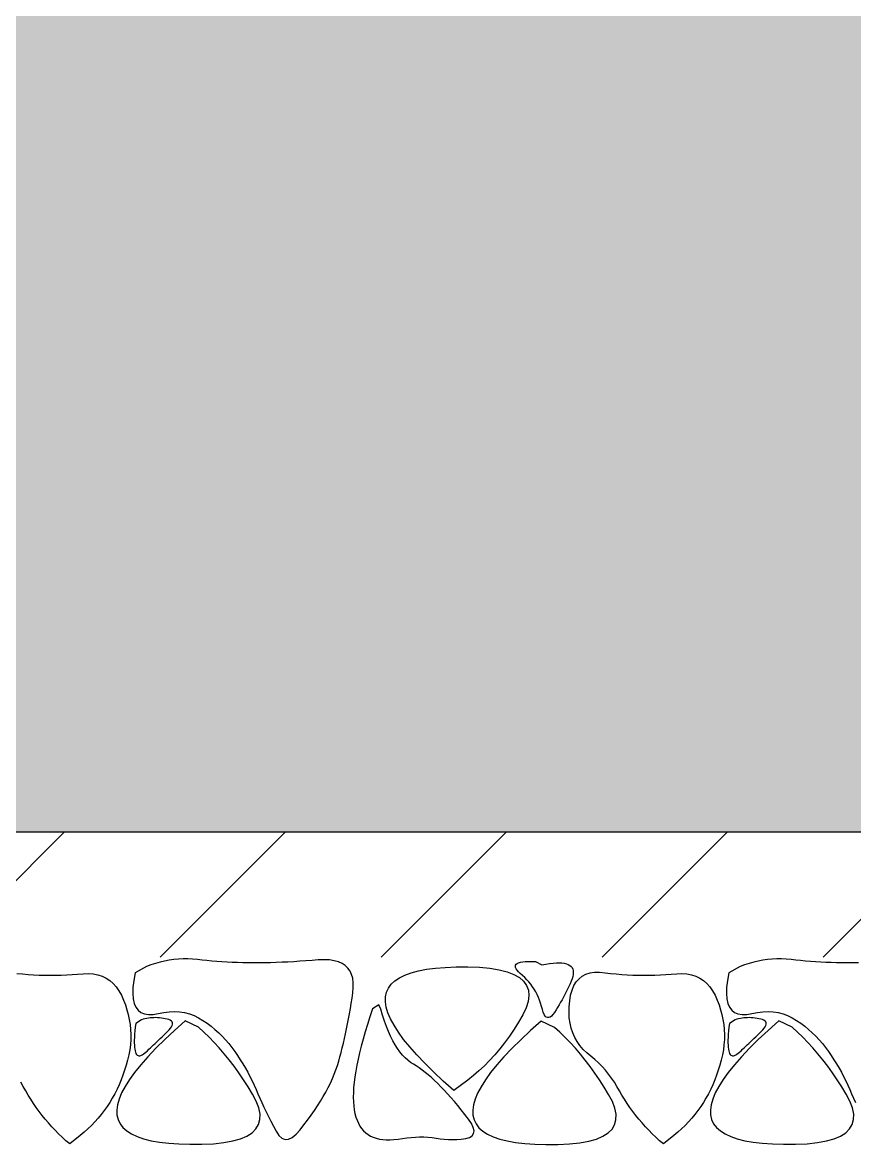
# Model space of a CAD drawing. Header units: metres. Extents: x -220 to 294, y -29 to 18.
# Drawn here: x 27.529 to 28.195, y -8.75 to -7.852 of the extents above; entities that cross this region are included whole.
import ezdxf

# ---------------------------------------------------------------- set-up
doc = ezdxf.new("R2010")
doc.units = ezdxf.units.M
doc.header["$MEASUREMENT"] = 0
doc.layers.add('Rota', color=7, linetype='Continuous')
doc.layers.add('Tarama', color=7, linetype='Continuous')

msp = doc.modelspace()

# ---------------------------------------------------------------- hatches: boundary and pattern name
at = {"layer": 'Tarama', "linetype": 'Continuous', "lineweight": -3}
h = msp.add_hatch(dxfattribs=at)
h.set_pattern_fill('ANSI33', color=58, scale=0.4, style=0)
h.paths.add_polyline_path([(25.01864, -7.8), (25.01864, -8.5), (34.71864, -8.5), (34.71864, -8.2), (34.71864, -7.8)])
h = msp.add_hatch(dxfattribs=at)
h.set_pattern_fill('ANSI31', color=58, style=0)
h.paths.add_polyline_path([(25.01864, -8.5), (25.01864, -8.6), (34.71864, -8.6), (34.71864, -8.5)])

# ---------------------------------------------------------------- linework, layer by layer
at = {"layer": 'Rota', "color": 7, "linetype": 'Continuous', "lineweight": -3}
msp.add_lwpolyline([(34.71864, -8.5), (25.51864, -8.5)], dxfattribs=at)
at = {"layer": 'Tarama', "color": 36, "linetype": 'Continuous', "lineweight": -3}
for points in [[(27.64272, -8.60314), (27.63905, -8.60397)], [(27.6464, -8.60247), (27.64272, -8.60314)], [(27.6501, -8.60196), (27.6464, -8.60247)], [(27.65382, -8.60162), (27.6501, -8.60196)], [(27.65756, -8.60145), (27.65382, -8.60162)], [(27.66132, -8.60144), (27.65756, -8.60145)], [(27.66509, -8.60159), (27.66132, -8.60144)], [(27.66889, -8.60191), (27.66509, -8.60159)], [(27.67272, -8.60235), (27.66889, -8.60191)], [(27.6766, -8.60276), (27.67272, -8.60235)], [(27.68053, -8.60313), (27.6766, -8.60276)], [(27.68451, -8.60346), (27.68053, -8.60313)], [(27.68856, -8.60375), (27.68451, -8.60346)], [(27.74608, -8.60364), (27.74133, -8.60391)], [(27.75089, -8.60334), (27.74608, -8.60364)], [(27.75575, -8.603), (27.75089, -8.60334)], [(27.76067, -8.60261), (27.75575, -8.603)], [(27.76562, -8.6022), (27.76067, -8.60261)], [(27.77027, -8.60204), (27.76562, -8.6022)], [(27.7745, -8.60225), (27.77027, -8.60204)], [(27.77831, -8.60283), (27.7745, -8.60225)], [(27.7817, -8.60376), (27.77831, -8.60283)], [(27.92741, -8.60403), (27.92918, -8.60372)], [(27.92918, -8.60372), (27.93126, -8.60353)], [(27.93126, -8.60353), (27.93366, -8.60344)], [(27.93366, -8.60344), (27.93639, -8.60347)], [(27.93639, -8.60347), (27.93943, -8.60361)], [(27.93943, -8.60361), (27.94455, -8.60614)], [(28.11772, -8.60314), (28.11405, -8.60397)], [(28.1214, -8.60247), (28.11772, -8.60314)], [(28.1251, -8.60196), (28.1214, -8.60247)], [(28.12882, -8.60162), (28.1251, -8.60196)], [(28.13256, -8.60145), (28.12882, -8.60162)], [(28.13632, -8.60144), (28.13256, -8.60145)], [(28.14009, -8.60159), (28.13632, -8.60144)], [(28.14389, -8.60191), (28.14009, -8.60159)], [(28.14772, -8.60235), (28.14389, -8.60191)], [(28.1516, -8.60276), (28.14772, -8.60235)], [(28.15553, -8.60313), (28.1516, -8.60276)], [(28.15952, -8.60346), (28.15553, -8.60313)], [(28.16356, -8.60375), (28.15952, -8.60346)], [(27.61913, -8.61253), (27.618, -8.61869)], [(27.62819, -8.60746), (27.61913, -8.61253)], [(27.63179, -8.60614), (27.62819, -8.60746)], [(27.63541, -8.60497), (27.63179, -8.60614)], [(27.63905, -8.60397), (27.63541, -8.60497)], [(27.69265, -8.60399), (27.68856, -8.60375)], [(27.6968, -8.6042), (27.69265, -8.60399)], [(27.70101, -8.60436), (27.6968, -8.6042)], [(27.70527, -8.60448), (27.70101, -8.60436)], [(27.70959, -8.60455), (27.70527, -8.60448)], [(27.71396, -8.60459), (27.70959, -8.60455)], [(27.71838, -8.60458), (27.71396, -8.60459)], [(27.72286, -8.60453), (27.71838, -8.60458)], [(27.7274, -8.60444), (27.72286, -8.60453)], [(27.73199, -8.6043), (27.7274, -8.60444)], [(27.73663, -8.60412), (27.73199, -8.6043)], [(27.74133, -8.60391), (27.73663, -8.60412)], [(27.78466, -8.60505), (27.7817, -8.60376)], [(27.78721, -8.60671), (27.78466, -8.60505)], [(27.78934, -8.60873), (27.78721, -8.60671)], [(27.79104, -8.61111), (27.78934, -8.60873)], [(27.79232, -8.61386), (27.79104, -8.61111)], [(27.83488, -8.61438), (27.83994, -8.61253)], [(27.83994, -8.61253), (27.84571, -8.61099)], [(27.84571, -8.61099), (27.85219, -8.60975)], [(27.85219, -8.60975), (27.85938, -8.60881)], [(27.85938, -8.60881), (27.86729, -8.60817)], [(27.86729, -8.60817), (27.87591, -8.60783)], [(27.87591, -8.60783), (27.88524, -8.6078)], [(27.88524, -8.6078), (27.89462, -8.60812)], [(27.89462, -8.60812), (27.90301, -8.60887)], [(27.90301, -8.60887), (27.9104, -8.61007)], [(27.9104, -8.61007), (27.9168, -8.6117)], [(27.9168, -8.6117), (27.92219, -8.61378)], [(27.92337, -8.60723), (27.92354, -8.60637)], [(27.92352, -8.60821), (27.92337, -8.60723)], [(27.92398, -8.60929), (27.92352, -8.60821)], [(27.92354, -8.60637), (27.92403, -8.60562)], [(27.92477, -8.61049), (27.92398, -8.60929)], [(27.92403, -8.60562), (27.92484, -8.60498)], [(27.92587, -8.6118), (27.92477, -8.61049)], [(27.92484, -8.60498), (27.92596, -8.60445)], [(27.9273, -8.61322), (27.92587, -8.6118)], [(27.92596, -8.60445), (27.92741, -8.60403)], [(27.94455, -8.60614), (27.94777, -8.60553)], [(27.94777, -8.60553), (27.95078, -8.60506)], [(27.95078, -8.60506), (27.95356, -8.60474)], [(27.95356, -8.60474), (27.95612, -8.60456)], [(27.95612, -8.60456), (27.95846, -8.60453)], [(27.95846, -8.60453), (27.96058, -8.60465)], [(27.96058, -8.60465), (27.96248, -8.60491)], [(27.96248, -8.60491), (27.96416, -8.60531)], [(27.96416, -8.60531), (27.96561, -8.60586)], [(27.96561, -8.60586), (27.96685, -8.60656)], [(27.96685, -8.60656), (27.96786, -8.6074)], [(27.96786, -8.6074), (27.96866, -8.60838)], [(27.96866, -8.60838), (27.96923, -8.60951)], [(27.96923, -8.60951), (27.96958, -8.61079)], [(27.96958, -8.61079), (27.96971, -8.61221)], [(27.96971, -8.61221), (27.96962, -8.61377)], [(27.97977, -8.61365), (27.98306, -8.61261)], [(27.98306, -8.61261), (27.98671, -8.61206)], [(27.98671, -8.61206), (27.99072, -8.61202)], [(27.99072, -8.61202), (27.99508, -8.61245)], [(27.99508, -8.61245), (27.99953, -8.61298)], [(28.09413, -8.61253), (28.093, -8.61869)], [(28.10319, -8.60746), (28.09413, -8.61253)], [(28.10679, -8.60614), (28.10319, -8.60746)], [(28.11041, -8.60497), (28.10679, -8.60614)], [(28.11405, -8.60397), (28.11041, -8.60497)], [(28.16765, -8.60399), (28.16356, -8.60375)], [(28.1718, -8.6042), (28.16765, -8.60399)], [(28.17601, -8.60436), (28.1718, -8.6042)], [(28.18027, -8.60448), (28.17601, -8.60436)], [(28.18459, -8.60455), (28.18027, -8.60448)], [(28.18896, -8.60459), (28.18459, -8.60455)], [(28.19338, -8.60458), (28.18896, -8.60459)], [(28.19786, -8.60453), (28.19338, -8.60458)], [(27.52453, -8.61298), (27.52898, -8.61343)], [(27.52898, -8.61343), (27.53343, -8.61379)], [(27.53343, -8.61379), (27.53787, -8.61409)], [(27.53787, -8.61409), (27.5423, -8.6143)], [(27.5423, -8.6143), (27.54672, -8.61444)], [(27.54672, -8.61444), (27.55114, -8.61449)], [(27.55114, -8.61449), (27.55555, -8.61447)], [(27.55555, -8.61447), (27.55995, -8.61438)], [(27.55995, -8.61438), (27.56434, -8.6142)], [(27.56434, -8.6142), (27.56873, -8.61395)], [(27.56873, -8.61395), (27.57311, -8.61362)], [(27.57311, -8.61362), (27.57747, -8.61323)], [(27.57747, -8.61323), (27.58164, -8.61315)], [(27.58164, -8.61315), (27.58556, -8.61347)], [(27.58556, -8.61347), (27.58924, -8.61419)], [(27.58924, -8.61419), (27.59267, -8.61532)], [(27.59267, -8.61532), (27.59585, -8.61685)], [(27.59585, -8.61685), (27.59879, -8.61878)], [(27.59879, -8.61878), (27.60148, -8.62111)], [(27.60148, -8.62111), (27.60393, -8.62385)], [(27.618, -8.61869), (27.61736, -8.62423)], [(27.79318, -8.61696), (27.79232, -8.61386)], [(27.79362, -8.62043), (27.79318, -8.61696)], [(27.79364, -8.62426), (27.79362, -8.62043)], [(27.82398, -8.62172), (27.8269, -8.61897)], [(27.8269, -8.61897), (27.83053, -8.61652)], [(27.83053, -8.61652), (27.83488, -8.61438)], [(27.92219, -8.61378), (27.92658, -8.61629)], [(27.92658, -8.61629), (27.92997, -8.61924)], [(27.92904, -8.61475), (27.9273, -8.61322)], [(27.93086, -8.61637), (27.92904, -8.61475)], [(27.92997, -8.61924), (27.93236, -8.62263)], [(27.93258, -8.61808), (27.93086, -8.61637)], [(27.9342, -8.61986), (27.93258, -8.61808)], [(27.93572, -8.62172), (27.9342, -8.61986)], [(27.96708, -8.62146), (27.96609, -8.62358)], [(27.96803, -8.61934), (27.96708, -8.62146)], [(27.96878, -8.61734), (27.96803, -8.61934)], [(27.96931, -8.61548), (27.96878, -8.61734)], [(27.96962, -8.61377), (27.96931, -8.61548)], [(27.97019, -8.62281), (27.97205, -8.61978)], [(27.97205, -8.61978), (27.97426, -8.61724)], [(27.97426, -8.61724), (27.97683, -8.6152)], [(27.97683, -8.6152), (27.97977, -8.61365)], [(27.99953, -8.61298), (28.00398, -8.61343)], [(28.00398, -8.61343), (28.00843, -8.61379)], [(28.00843, -8.61379), (28.01287, -8.61409)], [(28.01287, -8.61409), (28.0173, -8.6143)], [(28.0173, -8.6143), (28.02172, -8.61444)], [(28.02172, -8.61444), (28.02614, -8.61449)], [(28.02614, -8.61449), (28.03055, -8.61447)], [(28.03055, -8.61447), (28.03495, -8.61438)], [(28.03495, -8.61438), (28.03934, -8.6142)], [(28.03934, -8.6142), (28.04373, -8.61395)], [(28.04373, -8.61395), (28.04811, -8.61362)], [(28.04811, -8.61362), (28.05247, -8.61323)], [(28.05247, -8.61323), (28.05664, -8.61315)], [(28.05664, -8.61315), (28.06056, -8.61347)], [(28.06056, -8.61347), (28.06424, -8.61419)], [(28.06424, -8.61419), (28.06767, -8.61532)], [(28.06767, -8.61532), (28.07085, -8.61685)], [(28.07085, -8.61685), (28.07379, -8.61878)], [(28.07379, -8.61878), (28.07648, -8.62111)], [(28.07648, -8.62111), (28.07893, -8.62385)], [(28.093, -8.61869), (28.09236, -8.62423)], [(27.60393, -8.62385), (27.60613, -8.62699)], [(27.60613, -8.62699), (27.60809, -8.63054)], [(27.60809, -8.63054), (27.6098, -8.63437)], [(27.61736, -8.62423), (27.61721, -8.62914)], [(27.61721, -8.62914), (27.61754, -8.63343)], [(27.79263, -8.63277), (27.79324, -8.62845)], [(27.79324, -8.62845), (27.79364, -8.62426)], [(27.81949, -8.63178), (27.82027, -8.62812)], [(27.82027, -8.62812), (27.82177, -8.62477)], [(27.82177, -8.62477), (27.82398, -8.62172)], [(27.93236, -8.62263), (27.93375, -8.62646)], [(27.93375, -8.62646), (27.93414, -8.63072)], [(27.93715, -8.62366), (27.93572, -8.62172)], [(27.93847, -8.62568), (27.93715, -8.62366)], [(27.93969, -8.62778), (27.93847, -8.62568)], [(27.94081, -8.62996), (27.93969, -8.62778)], [(27.94184, -8.63221), (27.94081, -8.62996)], [(27.96294, -8.6299), (27.96184, -8.63198)], [(27.96402, -8.6278), (27.96294, -8.6299)], [(27.96507, -8.6257), (27.96402, -8.6278)], [(27.96609, -8.62358), (27.96507, -8.6257)], [(27.96679, -8.63491), (27.96756, -8.63038)], [(27.96756, -8.63038), (27.9687, -8.62635)], [(27.9687, -8.62635), (27.97019, -8.62281)], [(28.07893, -8.62385), (28.08113, -8.62699)], [(28.08113, -8.62699), (28.08309, -8.63054)], [(28.08309, -8.63054), (28.0848, -8.63437)], [(28.09236, -8.62423), (28.09221, -8.62914)], [(28.09221, -8.62914), (28.09254, -8.63343)], [(27.6098, -8.63437), (27.6113, -8.63824)], [(27.6113, -8.63824), (27.61257, -8.64213)], [(27.61754, -8.63343), (27.61835, -8.63709)], [(27.61835, -8.63709), (27.61965, -8.64012)], [(27.79132, -8.64123), (27.79199, -8.63703)], [(27.79199, -8.63703), (27.79263, -8.63277)], [(27.81417, -8.63821), (27.80914, -8.64146)], [(27.81563, -8.64173), (27.81417, -8.63821)], [(27.81942, -8.63573), (27.81949, -8.63178)], [(27.82006, -8.63999), (27.81942, -8.63573)], [(27.93353, -8.63543), (27.93193, -8.64057)], [(27.93414, -8.63072), (27.93353, -8.63543)], [(27.94276, -8.63455), (27.94184, -8.63221)], [(27.94358, -8.63696), (27.94276, -8.63455)], [(27.94431, -8.63946), (27.94358, -8.63696)], [(27.94495, -8.64197), (27.94431, -8.63946)], [(27.95834, -8.63816), (27.95712, -8.6402)], [(27.95954, -8.63611), (27.95834, -8.63816)], [(27.9607, -8.63405), (27.95954, -8.63611)], [(27.96184, -8.63198), (27.9607, -8.63405)], [(27.96636, -8.63969), (27.96679, -8.63491)], [(28.0848, -8.63437), (28.0863, -8.63824)], [(28.0863, -8.63824), (28.08757, -8.64213)], [(28.09254, -8.63343), (28.09335, -8.63709)], [(28.09335, -8.63709), (28.09465, -8.64012)], [(27.61257, -8.64213), (27.61362, -8.64604)], [(27.61362, -8.64604), (27.61445, -8.64998)], [(27.61965, -8.64012), (27.62144, -8.64253)], [(27.62144, -8.64253), (27.62371, -8.64431)], [(27.62371, -8.64431), (27.62647, -8.64547)], [(27.62647, -8.64547), (27.62971, -8.64601)], [(27.62971, -8.64601), (27.63344, -8.64591)], [(27.63123, -8.64864), (27.6298, -8.64882)], [(27.63268, -8.64852), (27.63123, -8.64864)], [(27.63414, -8.64845), (27.63268, -8.64852)], [(27.63344, -8.64591), (27.63765, -8.6452)], [(27.63561, -8.64844), (27.63414, -8.64845)], [(27.63711, -8.64849), (27.63561, -8.64844)], [(27.63862, -8.6486), (27.63711, -8.64849)], [(27.63765, -8.6452), (27.64209, -8.64428)], [(27.64014, -8.64877), (27.63862, -8.6486)], [(27.64209, -8.64428), (27.64641, -8.64374)], [(27.64641, -8.64374), (27.65061, -8.64359)], [(27.65061, -8.64359), (27.65469, -8.6438)], [(27.65469, -8.6438), (27.65865, -8.6444)], [(27.65865, -8.6444), (27.66249, -8.64538)], [(27.66249, -8.64538), (27.66621, -8.64674)], [(27.66621, -8.64674), (27.66981, -8.64847)], [(27.66981, -8.64847), (27.67329, -8.65058)], [(27.78988, -8.64944), (27.79061, -8.64537)], [(27.79061, -8.64537), (27.79132, -8.64123)], [(27.80699, -8.64779), (27.80499, -8.65392)], [(27.80914, -8.64146), (27.80699, -8.64779)], [(27.81708, -8.64657), (27.81563, -8.64173)], [(27.81859, -8.65115), (27.81708, -8.64657)], [(27.82141, -8.64455), (27.82006, -8.63999)], [(27.82348, -8.64941), (27.82141, -8.64455)], [(27.92932, -8.64615), (27.92587, -8.65205)], [(27.93193, -8.64057), (27.92932, -8.64615)], [(27.94564, -8.64411), (27.94495, -8.64197)], [(27.94639, -8.64583), (27.94564, -8.64411)], [(27.9472, -8.64712), (27.94639, -8.64583)], [(27.94807, -8.64798), (27.9472, -8.64712)], [(27.949, -8.64842), (27.94807, -8.64798)], [(27.95, -8.64844), (27.949, -8.64842)], [(27.95105, -8.64802), (27.95, -8.64844)], [(27.95217, -8.64719), (27.95105, -8.64802)], [(27.95335, -8.64592), (27.95217, -8.64719)], [(27.95459, -8.64424), (27.95335, -8.64592)], [(27.95587, -8.64223), (27.95459, -8.64424)], [(27.95712, -8.6402), (27.95587, -8.64223)], [(27.96627, -8.64428), (27.96636, -8.63969)], [(27.96651, -8.64867), (27.96627, -8.64428)], [(28.08757, -8.64213), (28.08862, -8.64604)], [(28.08862, -8.64604), (28.08945, -8.64998)], [(28.09465, -8.64012), (28.09644, -8.64253)], [(28.09644, -8.64253), (28.09871, -8.64431)], [(28.09871, -8.64431), (28.10147, -8.64547)], [(28.10147, -8.64547), (28.10471, -8.64601)], [(28.10471, -8.64601), (28.10844, -8.64591)], [(28.10623, -8.64864), (28.1048, -8.64882)], [(28.10768, -8.64852), (28.10623, -8.64864)], [(28.10914, -8.64845), (28.10768, -8.64852)], [(28.10844, -8.64591), (28.11265, -8.6452)], [(28.11061, -8.64844), (28.10914, -8.64845)], [(28.11211, -8.64849), (28.11061, -8.64844)], [(28.11362, -8.6486), (28.11211, -8.64849)], [(28.11265, -8.6452), (28.11709, -8.64428)], [(28.11514, -8.64877), (28.11362, -8.6486)], [(28.11709, -8.64428), (28.12141, -8.64374)], [(28.12141, -8.64374), (28.12561, -8.64359)], [(28.12561, -8.64359), (28.12969, -8.6438)], [(28.12969, -8.6438), (28.13365, -8.6444)], [(28.13365, -8.6444), (28.13749, -8.64538)], [(28.13749, -8.64538), (28.14121, -8.64674)], [(28.14121, -8.64674), (28.14481, -8.64847)], [(28.14481, -8.64847), (28.14829, -8.65058)], [(27.61445, -8.64998), (27.61506, -8.65395)], [(27.61506, -8.65395), (27.61544, -8.65794)], [(27.61926, -8.6561), (27.61895, -8.65896)], [(27.61964, -8.65305), (27.61926, -8.6561)], [(27.62424, -8.65013), (27.61964, -8.65305)], [(27.6256, -8.64971), (27.62424, -8.65013)], [(27.62699, -8.64936), (27.6256, -8.64971)], [(27.62839, -8.64906), (27.62699, -8.64936)], [(27.6298, -8.64882), (27.62839, -8.64906)], [(27.64168, -8.64899), (27.64014, -8.64877)], [(27.64324, -8.64927), (27.64168, -8.64899)], [(27.6448, -8.64962), (27.64324, -8.64927)], [(27.64617, -8.65004), (27.6448, -8.64962)], [(27.64727, -8.65057), (27.64617, -8.65004)], [(27.64631, -8.65821), (27.64738, -8.65692)], [(27.6481, -8.65119), (27.64727, -8.65057)], [(27.64738, -8.65692), (27.64818, -8.65572)], [(27.64866, -8.6519), (27.6481, -8.65119)], [(27.64818, -8.65572), (27.64871, -8.65462)], [(27.64895, -8.65271), (27.64866, -8.6519)], [(27.64871, -8.65462), (27.64896, -8.65362)], [(27.64896, -8.65362), (27.64895, -8.65271)], [(27.65912, -8.65095), (27.65057, -8.6586)], [(27.66977, -8.65611), (27.65912, -8.65095)], [(27.67404, -8.65995), (27.66977, -8.65611)], [(27.67329, -8.65058), (27.67664, -8.65292)], [(27.67664, -8.65292), (27.67987, -8.65537)], [(27.67987, -8.65537), (27.68297, -8.65793)], [(27.78751, -8.66128), (27.78833, -8.6574)], [(27.78833, -8.6574), (27.78912, -8.65345)], [(27.78912, -8.65345), (27.78988, -8.64944)], [(27.80499, -8.65392), (27.80316, -8.65986)], [(27.82017, -8.65547), (27.81859, -8.65115)], [(27.82181, -8.65953), (27.82017, -8.65547)], [(27.82626, -8.65457), (27.82348, -8.64941)], [(27.82975, -8.66003), (27.82626, -8.65457)], [(27.92587, -8.65205), (27.92226, -8.65776)], [(27.94401, -8.65114), (27.93545, -8.65879)], [(27.95465, -8.6563), (27.94401, -8.65114)], [(27.95892, -8.66014), (27.95465, -8.6563)], [(27.96709, -8.65286), (27.96651, -8.64867)], [(27.96801, -8.65685), (27.96709, -8.65286)], [(27.96926, -8.66064), (27.96801, -8.65685)], [(28.08945, -8.64998), (28.09006, -8.65395)], [(28.09006, -8.65395), (28.09044, -8.65794)], [(28.09426, -8.6561), (28.09395, -8.65896)], [(28.09464, -8.65305), (28.09426, -8.6561)], [(28.09924, -8.65013), (28.09464, -8.65305)], [(28.10061, -8.64971), (28.09924, -8.65013)], [(28.10199, -8.64936), (28.10061, -8.64971)], [(28.10339, -8.64906), (28.10199, -8.64936)], [(28.1048, -8.64882), (28.10339, -8.64906)], [(28.11668, -8.64899), (28.11514, -8.64877)], [(28.11824, -8.64927), (28.11668, -8.64899)], [(28.1198, -8.64962), (28.11824, -8.64927)], [(28.12117, -8.65004), (28.1198, -8.64962)], [(28.12227, -8.65057), (28.12117, -8.65004)], [(28.12131, -8.65821), (28.12238, -8.65692)], [(28.1231, -8.65119), (28.12227, -8.65057)], [(28.12238, -8.65692), (28.12318, -8.65572)], [(28.12366, -8.6519), (28.1231, -8.65119)], [(28.12318, -8.65572), (28.12371, -8.65462)], [(28.12395, -8.65271), (28.12366, -8.6519)], [(28.12371, -8.65462), (28.12396, -8.65362)], [(28.12396, -8.65362), (28.12395, -8.65271)], [(28.13412, -8.65095), (28.12557, -8.6586)], [(28.14477, -8.65611), (28.13412, -8.65095)], [(28.14904, -8.65995), (28.14477, -8.65611)], [(28.14829, -8.65058), (28.15164, -8.65292)], [(28.15164, -8.65292), (28.15487, -8.65537)], [(28.15487, -8.65537), (28.15797, -8.65793)], [(27.61555, -8.66599), (27.61527, -8.67006)], [(27.61544, -8.65794), (27.61561, -8.66195)], [(27.61561, -8.66195), (27.61555, -8.66599)], [(27.61846, -8.66639), (27.61843, -8.66848)], [(27.61855, -8.6641), (27.61846, -8.66639)], [(27.61872, -8.66162), (27.61855, -8.6641)], [(27.61895, -8.65896), (27.61872, -8.66162)], [(27.64274, -8.66593), (27.63564, -8.67296)], [(27.63649, -8.66775), (27.63784, -8.66646)], [(27.63784, -8.66646), (27.63921, -8.66514)], [(27.63921, -8.66514), (27.64062, -8.6638)], [(27.64062, -8.6638), (27.64204, -8.66243)], [(27.64204, -8.66243), (27.6435, -8.66103)], [(27.65057, -8.6586), (27.64274, -8.66593)], [(27.6435, -8.66103), (27.64497, -8.6596)], [(27.64497, -8.6596), (27.64631, -8.65821)], [(27.67824, -8.664), (27.67404, -8.65995)], [(27.68237, -8.66825), (27.67824, -8.664)], [(27.68297, -8.65793), (27.68595, -8.6606)], [(27.68595, -8.6606), (27.68879, -8.66337)], [(27.68879, -8.66337), (27.69151, -8.66625)], [(27.69151, -8.66625), (27.6941, -8.66923)], [(27.78578, -8.66886), (27.78666, -8.6651)], [(27.78666, -8.6651), (27.78751, -8.66128)], [(27.80149, -8.6656), (27.79998, -8.67114)], [(27.80316, -8.65986), (27.80149, -8.6656)], [(27.82352, -8.66332), (27.82181, -8.65953)], [(27.82529, -8.66686), (27.82352, -8.66332)], [(27.83395, -8.6658), (27.82975, -8.66003)], [(27.83887, -8.67186), (27.83395, -8.6658)], [(27.91854, -8.66324), (27.91473, -8.66847)], [(27.92226, -8.65776), (27.91854, -8.66324)], [(27.92763, -8.66612), (27.92052, -8.67315)], [(27.93545, -8.65879), (27.92763, -8.66612)], [(27.96312, -8.66419), (27.95892, -8.66014)], [(27.96726, -8.66844), (27.96312, -8.66419)], [(27.97084, -8.66424), (27.96926, -8.66064)], [(27.97276, -8.66763), (27.97084, -8.66424)], [(28.09055, -8.66599), (28.09027, -8.67006)], [(28.09044, -8.65794), (28.09061, -8.66195)], [(28.09061, -8.66195), (28.09055, -8.66599)], [(28.09346, -8.66639), (28.09343, -8.66848)], [(28.09355, -8.6641), (28.09346, -8.66639)], [(28.09372, -8.66162), (28.09355, -8.6641)], [(28.09395, -8.65896), (28.09372, -8.66162)], [(28.11774, -8.66593), (28.11064, -8.67296)], [(28.11149, -8.66775), (28.11284, -8.66646)], [(28.11284, -8.66646), (28.11421, -8.66514)], [(28.11421, -8.66514), (28.11562, -8.6638)], [(28.11562, -8.6638), (28.11704, -8.66243)], [(28.11704, -8.66243), (28.1185, -8.66103)], [(28.12557, -8.6586), (28.11774, -8.66593)], [(28.1185, -8.66103), (28.11997, -8.6596)], [(28.11997, -8.6596), (28.12131, -8.65821)], [(28.15324, -8.664), (28.14904, -8.65995)], [(28.15737, -8.66825), (28.15324, -8.664)], [(28.15797, -8.65793), (28.16094, -8.6606)], [(28.16094, -8.6606), (28.16379, -8.66337)], [(28.16379, -8.66337), (28.16651, -8.66625)], [(28.16651, -8.66625), (28.1691, -8.66923)], [(27.61477, -8.67414), (27.61404, -8.67826)], [(27.61527, -8.67006), (27.61477, -8.67414)], [(27.61843, -8.66848), (27.61848, -8.67038)], [(27.61848, -8.67038), (27.6186, -8.6721)], [(27.6186, -8.6721), (27.61879, -8.67362)], [(27.61879, -8.67362), (27.61905, -8.67495)], [(27.61905, -8.67495), (27.61939, -8.67608)], [(27.62775, -8.67599), (27.62893, -8.67489)], [(27.62893, -8.67489), (27.63012, -8.67377)], [(27.63564, -8.67296), (27.62926, -8.67968)], [(27.63012, -8.67377), (27.63134, -8.67262)], [(27.63134, -8.67262), (27.63259, -8.67144)], [(27.63259, -8.67144), (27.63386, -8.67024)], [(27.63386, -8.67024), (27.63516, -8.66901)], [(27.63516, -8.66901), (27.63649, -8.66775)], [(27.68644, -8.67271), (27.68237, -8.66825)], [(27.69044, -8.67737), (27.68644, -8.67271)], [(27.6941, -8.66923), (27.69657, -8.67232)], [(27.69657, -8.67232), (27.6989, -8.67552)], [(27.6989, -8.67552), (27.70113, -8.6788)], [(27.78393, -8.67619), (27.78487, -8.67256)], [(27.78487, -8.67256), (27.78578, -8.66886)], [(27.79998, -8.67114), (27.79864, -8.67648)], [(27.82712, -8.67013), (27.82529, -8.66686)], [(27.82901, -8.67314), (27.82712, -8.67013)], [(27.83097, -8.67588), (27.82901, -8.67314)], [(27.8445, -8.67823), (27.83887, -8.67186)], [(27.91082, -8.67347), (27.90682, -8.67822)], [(27.91473, -8.66847), (27.91082, -8.67347)], [(27.92052, -8.67315), (27.91415, -8.67987)], [(27.97132, -8.6729), (27.96726, -8.66844)], [(27.97533, -8.67756), (27.97132, -8.6729)], [(27.97502, -8.67082), (27.97276, -8.66763)], [(27.97761, -8.67381), (27.97502, -8.67082)], [(27.98054, -8.67661), (27.97761, -8.67381)], [(28.08977, -8.67414), (28.08904, -8.67826)], [(28.09027, -8.67006), (28.08977, -8.67414)], [(28.09343, -8.66848), (28.09348, -8.67038)], [(28.09348, -8.67038), (28.0936, -8.6721)], [(28.0936, -8.6721), (28.09379, -8.67362)], [(28.09379, -8.67362), (28.09405, -8.67495)], [(28.09405, -8.67495), (28.09439, -8.67608)], [(28.10275, -8.67599), (28.10393, -8.67489)], [(28.10393, -8.67489), (28.10512, -8.67377)], [(28.11064, -8.67296), (28.10426, -8.67968)], [(28.10512, -8.67377), (28.10634, -8.67262)], [(28.10634, -8.67262), (28.10759, -8.67144)], [(28.10759, -8.67144), (28.10886, -8.67024)], [(28.10886, -8.67024), (28.11016, -8.66901)], [(28.11016, -8.66901), (28.11149, -8.66775)], [(28.16144, -8.67271), (28.15737, -8.66825)], [(28.16544, -8.67737), (28.16144, -8.67271)], [(28.1691, -8.66923), (28.17156, -8.67232)], [(28.17156, -8.67232), (28.1739, -8.67552)], [(28.1739, -8.67552), (28.17613, -8.6788)], [(27.6131, -8.68239), (27.61197, -8.68651)], [(27.61404, -8.67826), (27.6131, -8.68239)], [(27.61939, -8.67608), (27.61979, -8.67703)], [(27.61979, -8.67703), (27.62027, -8.67779)], [(27.62027, -8.67779), (27.62081, -8.67835)], [(27.62081, -8.67835), (27.62143, -8.67873)], [(27.62143, -8.67873), (27.62212, -8.67891)], [(27.62212, -8.67891), (27.62288, -8.6789)], [(27.62288, -8.6789), (27.62371, -8.6787)], [(27.62926, -8.67968), (27.62361, -8.6861)], [(27.62371, -8.6787), (27.62462, -8.67831)], [(27.62462, -8.67831), (27.62559, -8.67772)], [(27.62559, -8.67772), (27.62664, -8.67695)], [(27.62664, -8.67695), (27.62775, -8.67599)], [(27.69438, -8.68224), (27.69044, -8.67737)], [(27.69825, -8.68731), (27.69438, -8.68224)], [(27.70113, -8.6788), (27.70327, -8.68209)], [(27.70327, -8.68209), (27.70533, -8.68541)], [(27.78093, -8.68672), (27.78196, -8.68327)], [(27.78196, -8.68327), (27.78296, -8.67976)], [(27.78296, -8.67976), (27.78393, -8.67619)], [(27.79745, -8.68163), (27.79642, -8.68658)], [(27.79864, -8.67648), (27.79745, -8.68163)], [(27.833, -8.67837), (27.83097, -8.67588)], [(27.83508, -8.68059), (27.833, -8.67837)], [(27.83723, -8.68255), (27.83508, -8.68059)], [(27.83945, -8.68425), (27.83723, -8.68255)], [(27.84172, -8.68568), (27.83945, -8.68425)], [(27.85084, -8.6849), (27.8445, -8.67823)], [(27.90272, -8.68274), (27.89852, -8.68701)], [(27.90682, -8.67822), (27.90272, -8.68274)], [(27.91415, -8.67987), (27.9085, -8.68629)], [(27.97926, -8.68243), (27.97533, -8.67756)], [(27.98313, -8.6875), (27.97926, -8.68243)], [(27.98375, -8.67924), (27.98054, -8.67661)], [(27.98687, -8.68193), (27.98375, -8.67924)], [(27.98985, -8.68471), (27.98687, -8.68193)], [(28.0881, -8.68239), (28.08697, -8.68651)], [(28.08904, -8.67826), (28.0881, -8.68239)], [(28.09439, -8.67608), (28.09479, -8.67703)], [(28.09479, -8.67703), (28.09527, -8.67779)], [(28.09527, -8.67779), (28.09581, -8.67835)], [(28.09581, -8.67835), (28.09643, -8.67873)], [(28.09643, -8.67873), (28.09712, -8.67891)], [(28.09712, -8.67891), (28.09788, -8.6789)], [(28.09788, -8.6789), (28.09871, -8.6787)], [(28.10426, -8.67968), (28.09861, -8.6861)], [(28.09871, -8.6787), (28.09962, -8.67831)], [(28.09962, -8.67831), (28.10059, -8.67772)], [(28.10059, -8.67772), (28.10164, -8.67695)], [(28.10164, -8.67695), (28.10275, -8.67599)], [(28.16938, -8.68224), (28.16544, -8.67737)], [(28.17325, -8.68731), (28.16938, -8.68224)], [(28.17613, -8.6788), (28.17827, -8.68209)], [(28.17827, -8.68209), (28.18033, -8.68541)], [(27.61073, -8.69054), (27.60937, -8.69448)], [(27.61197, -8.68651), (27.61073, -8.69054)], [(27.61869, -8.69221), (27.61449, -8.698)], [(27.62361, -8.6861), (27.61869, -8.69221)], [(27.70205, -8.69259), (27.69825, -8.68731)], [(27.70579, -8.69808), (27.70205, -8.69259)], [(27.70533, -8.68541), (27.7073, -8.68875)], [(27.7073, -8.68875), (27.70919, -8.69212)], [(27.70919, -8.69212), (27.711, -8.69551)], [(27.77846, -8.69367), (27.77977, -8.69018)], [(27.77977, -8.69018), (27.78093, -8.68672)], [(27.79556, -8.69133), (27.79485, -8.69589)], [(27.79642, -8.68658), (27.79556, -8.69133)], [(27.84404, -8.68709), (27.84172, -8.68568)], [(27.8464, -8.68865), (27.84404, -8.68709)], [(27.84879, -8.69036), (27.8464, -8.68865)], [(27.85121, -8.69221), (27.84879, -8.69036)], [(27.85789, -8.69187), (27.85084, -8.6849)], [(27.85367, -8.69421), (27.85121, -8.69221)], [(27.86566, -8.69914), (27.85789, -8.69187)], [(27.89422, -8.69105), (27.88982, -8.69485)], [(27.89852, -8.68701), (27.89422, -8.69105)], [(27.90357, -8.6924), (27.89937, -8.69819)], [(27.9085, -8.68629), (27.90357, -8.6924)], [(27.98694, -8.69278), (27.98313, -8.6875)], [(27.99067, -8.69827), (27.98694, -8.69278)], [(27.99268, -8.68759), (27.98985, -8.68471)], [(27.99536, -8.69057), (27.99268, -8.68759)], [(27.9979, -8.69364), (27.99536, -8.69057)], [(28.08573, -8.69054), (28.08437, -8.69448)], [(28.08697, -8.68651), (28.08573, -8.69054)], [(28.09369, -8.69221), (28.08949, -8.698)], [(28.09861, -8.6861), (28.09369, -8.69221)], [(28.17705, -8.69259), (28.17325, -8.68731)], [(28.18079, -8.69808), (28.17705, -8.69259)], [(28.18033, -8.68541), (28.1823, -8.68875)], [(28.1823, -8.68875), (28.18419, -8.69212)], [(28.18419, -8.69212), (28.186, -8.69551)], [(27.52963, -8.70345), (27.52753, -8.70009)], [(27.60631, -8.70209), (27.60461, -8.70575)], [(27.6079, -8.69833), (27.60631, -8.70209)], [(27.60937, -8.69448), (27.6079, -8.69833)], [(27.61449, -8.698), (27.61101, -8.7035)], [(27.70946, -8.70376), (27.70579, -8.69808)], [(27.711, -8.69551), (27.71272, -8.69892)], [(27.71272, -8.69892), (27.71435, -8.70235)], [(27.71435, -8.70235), (27.7159, -8.70581)], [(27.77363, -8.70434), (27.77539, -8.70075)], [(27.77539, -8.70075), (27.777, -8.6972)], [(27.777, -8.6972), (27.77846, -8.69367)], [(27.79431, -8.70025), (27.79392, -8.70441)], [(27.79485, -8.69589), (27.79431, -8.70025)], [(27.85616, -8.69635), (27.85367, -8.69421)], [(27.85868, -8.69865), (27.85616, -8.69635)], [(27.86124, -8.70109), (27.85868, -8.69865)], [(27.86383, -8.70368), (27.86124, -8.70109)], [(27.87413, -8.70672), (27.86566, -8.69914)], [(27.88533, -8.69841), (27.87413, -8.70672)], [(27.88982, -8.69485), (27.88533, -8.69841)], [(27.89937, -8.69819), (27.8959, -8.70369)], [(27.99435, -8.70395), (27.99067, -8.69827)], [(28.00029, -8.69682), (27.9979, -8.69364)], [(28.00253, -8.70009), (28.00029, -8.69682)], [(28.00463, -8.70345), (28.00253, -8.70009)], [(28.08131, -8.70209), (28.07961, -8.70575)], [(28.0829, -8.69833), (28.08131, -8.70209)], [(28.08437, -8.69448), (28.0829, -8.69833)], [(28.08949, -8.698), (28.08601, -8.7035)], [(28.18446, -8.70376), (28.18079, -8.69808)], [(28.186, -8.69551), (28.18772, -8.69892)], [(28.18772, -8.69892), (28.18935, -8.70235)], [(28.18935, -8.70235), (28.1909, -8.70581)], [(27.53159, -8.70691), (27.52963, -8.70345)], [(27.53357, -8.71035), (27.53159, -8.70691)], [(27.53563, -8.71373), (27.53357, -8.71035)], [(27.60279, -8.70933), (27.60086, -8.71282)], [(27.60461, -8.70575), (27.60279, -8.70933)], [(27.60826, -8.70868), (27.60624, -8.71356)], [(27.61101, -8.7035), (27.60826, -8.70868)], [(27.71307, -8.70966), (27.70946, -8.70376)], [(27.71607, -8.7154), (27.71307, -8.70966)], [(27.7159, -8.70581), (27.71737, -8.70929)], [(27.71737, -8.70929), (27.71885, -8.71282)], [(27.76966, -8.71161), (27.77172, -8.70796)], [(27.77172, -8.70796), (27.77363, -8.70434)], [(27.7937, -8.70837), (27.79364, -8.71214)], [(27.79392, -8.70441), (27.7937, -8.70837)], [(27.86646, -8.70641), (27.86383, -8.70368)], [(27.86911, -8.70929), (27.86646, -8.70641)], [(27.8718, -8.71232), (27.86911, -8.70929)], [(27.89315, -8.70887), (27.89112, -8.71375)], [(27.8959, -8.70369), (27.89315, -8.70887)], [(27.99795, -8.70985), (27.99435, -8.70395)], [(28.00096, -8.71559), (27.99795, -8.70985)], [(28.00659, -8.70691), (28.00463, -8.70345)], [(28.00857, -8.71035), (28.00659, -8.70691)], [(28.01063, -8.71373), (28.00857, -8.71035)], [(28.0778, -8.70933), (28.07586, -8.71282)], [(28.07961, -8.70575), (28.0778, -8.70933)], [(28.08326, -8.70868), (28.08124, -8.71356)], [(28.08601, -8.7035), (28.08326, -8.70868)], [(28.18807, -8.70966), (28.18446, -8.70376)], [(28.19107, -8.7154), (28.18807, -8.70966)], [(28.1909, -8.70581), (28.19237, -8.70929)], [(28.19237, -8.70929), (28.19385, -8.71282)], [(27.53777, -8.71705), (27.53563, -8.71373)], [(27.53999, -8.72031), (27.53777, -8.71705)], [(27.5423, -8.72351), (27.53999, -8.72031)], [(27.59665, -8.71952), (27.59438, -8.72274)], [(27.59882, -8.71622), (27.59665, -8.71952)], [(27.60086, -8.71282), (27.59882, -8.71622)], [(27.60494, -8.71813), (27.60437, -8.72239)], [(27.60624, -8.71356), (27.60494, -8.71813)], [(27.71806, -8.72069), (27.71607, -8.7154)], [(27.71885, -8.71282), (27.72043, -8.7164)], [(27.72043, -8.7164), (27.7221, -8.72005)], [(27.7221, -8.72005), (27.72387, -8.72376)], [(27.76258, -8.72277), (27.76509, -8.71902)], [(27.76509, -8.71902), (27.76745, -8.7153)], [(27.76745, -8.7153), (27.76966, -8.71161)], [(27.79364, -8.71214), (27.79374, -8.71571)], [(27.79374, -8.71571), (27.794, -8.71908)], [(27.794, -8.71908), (27.79442, -8.72226)], [(27.87453, -8.71549), (27.8718, -8.71232)], [(27.87729, -8.71881), (27.87453, -8.71549)], [(27.88008, -8.72228), (27.87729, -8.71881)], [(27.88982, -8.71832), (27.88925, -8.72258)], [(27.89112, -8.71375), (27.88982, -8.71832)], [(28.00294, -8.72088), (28.00096, -8.71559)], [(28.01277, -8.71705), (28.01063, -8.71373)], [(28.01499, -8.72031), (28.01277, -8.71705)], [(28.0173, -8.72351), (28.01499, -8.72031)], [(28.07166, -8.71952), (28.06938, -8.72274)], [(28.07382, -8.71622), (28.07166, -8.71952)], [(28.07586, -8.71282), (28.07382, -8.71622)], [(28.07994, -8.71813), (28.07937, -8.72239)], [(28.08124, -8.71356), (28.07994, -8.71813)], [(28.19306, -8.72069), (28.19107, -8.7154)], [(28.19385, -8.71282), (28.19543, -8.7164)], [(27.54469, -8.72665), (27.5423, -8.72351)], [(27.54717, -8.72972), (27.54469, -8.72665)], [(27.58948, -8.7289), (27.58686, -8.73185)], [(27.59199, -8.72587), (27.58948, -8.7289)], [(27.59438, -8.72274), (27.59199, -8.72587)], [(27.60437, -8.72239), (27.60452, -8.72634)], [(27.60452, -8.72634), (27.6054, -8.72999)], [(27.71902, -8.72555), (27.71806, -8.72069)], [(27.71897, -8.72996), (27.71902, -8.72555)], [(27.72387, -8.72376), (27.72572, -8.72754)], [(27.72572, -8.72754), (27.72766, -8.73137)], [(27.7571, -8.73036), (27.75992, -8.72655)], [(27.75992, -8.72655), (27.76258, -8.72277)], [(27.79442, -8.72226), (27.79501, -8.72523)], [(27.79501, -8.72523), (27.79575, -8.72801)], [(27.79575, -8.72801), (27.79666, -8.7306)], [(27.8829, -8.7259), (27.88008, -8.72228)], [(27.88576, -8.72966), (27.8829, -8.7259)], [(27.88925, -8.72258), (27.8894, -8.72653)], [(27.8894, -8.72653), (27.89028, -8.73018)], [(28.00391, -8.72574), (28.00294, -8.72088)], [(28.00385, -8.73015), (28.00391, -8.72574)], [(28.01969, -8.72665), (28.0173, -8.72351)], [(28.02217, -8.72972), (28.01969, -8.72665)], [(28.06448, -8.7289), (28.06186, -8.73185)], [(28.06699, -8.72587), (28.06448, -8.7289)], [(28.06938, -8.72274), (28.06699, -8.72587)], [(28.07937, -8.72239), (28.07952, -8.72634)], [(28.07952, -8.72634), (28.0804, -8.72999)], [(28.19402, -8.72555), (28.19306, -8.72069)], [(28.19396, -8.72996), (28.19402, -8.72555)], [(27.54972, -8.73274), (27.54717, -8.72972)], [(27.55236, -8.73569), (27.54972, -8.73274)], [(27.55508, -8.73859), (27.55236, -8.73569)], [(27.58127, -8.73747), (27.57831, -8.74015)], [(27.58412, -8.73471), (27.58127, -8.73747)], [(27.58686, -8.73185), (27.58412, -8.73471)], [(27.6054, -8.72999), (27.607, -8.73333)], [(27.607, -8.73333), (27.60933, -8.73636)], [(27.60933, -8.73636), (27.61238, -8.73908)], [(27.71267, -8.74054), (27.71579, -8.73746)], [(27.71579, -8.73746), (27.71789, -8.73393)], [(27.71789, -8.73393), (27.71897, -8.72996)], [(27.72766, -8.73137), (27.7297, -8.73526)], [(27.7297, -8.73526), (27.73183, -8.73922)], [(27.74782, -8.74179), (27.75103, -8.73809)], [(27.75103, -8.73809), (27.75414, -8.73421)], [(27.75414, -8.73421), (27.7571, -8.73036)], [(27.79666, -8.7306), (27.79772, -8.73299)], [(27.79772, -8.73299), (27.79895, -8.73517)], [(27.79895, -8.73517), (27.80033, -8.73717)], [(27.80033, -8.73717), (27.80188, -8.73896)], [(27.88816, -8.73325), (27.88576, -8.72966)], [(27.88967, -8.73639), (27.88816, -8.73325)], [(27.89026, -8.73906), (27.88967, -8.73639)], [(27.89028, -8.73018), (27.89188, -8.73352)], [(27.89188, -8.73352), (27.89421, -8.73655)], [(27.89421, -8.73655), (27.89727, -8.73927)], [(27.99755, -8.74073), (28.00067, -8.73765)], [(28.00067, -8.73765), (28.00277, -8.73412)], [(28.00277, -8.73412), (28.00385, -8.73015)], [(28.02472, -8.73274), (28.02217, -8.72972)], [(28.02736, -8.73569), (28.02472, -8.73274)], [(28.03008, -8.73859), (28.02736, -8.73569)], [(28.05627, -8.73747), (28.0533, -8.74015)], [(28.05912, -8.73471), (28.05627, -8.73747)], [(28.06186, -8.73185), (28.05912, -8.73471)], [(28.0804, -8.72999), (28.082, -8.73333)], [(28.082, -8.73333), (28.08433, -8.73636)], [(28.08433, -8.73636), (28.08738, -8.73908)], [(28.18767, -8.74054), (28.19079, -8.73746)], [(28.19079, -8.73746), (28.19289, -8.73393)], [(28.19289, -8.73393), (28.19396, -8.72996)], [(27.55789, -8.74142), (27.55508, -8.73859)], [(27.56078, -8.74419), (27.55789, -8.74142)], [(27.56375, -8.7469), (27.56078, -8.74419)], [(27.5668, -8.74955), (27.56375, -8.7469)], [(27.57522, -8.74274), (27.5668, -8.74955)], [(27.57831, -8.74015), (27.57522, -8.74274)], [(27.61238, -8.73908), (27.61616, -8.7415)], [(27.61616, -8.7415), (27.62067, -8.74361)], [(27.62067, -8.74361), (27.6259, -8.74541)], [(27.6259, -8.74541), (27.63185, -8.74691)], [(27.63185, -8.74691), (27.63853, -8.74809)], [(27.68998, -8.74846), (27.69718, -8.74714)], [(27.69718, -8.74714), (27.70336, -8.74539)], [(27.70336, -8.74539), (27.70853, -8.74318)], [(27.70853, -8.74318), (27.71267, -8.74054)], [(27.73183, -8.73922), (27.73409, -8.74268)], [(27.73409, -8.74268), (27.7365, -8.74492)], [(27.7365, -8.74492), (27.73908, -8.74596)], [(27.73908, -8.74596), (27.74183, -8.74578)], [(27.74183, -8.74578), (27.74474, -8.74439)], [(27.74474, -8.74439), (27.74782, -8.74179)], [(27.80188, -8.73896), (27.80359, -8.74056)], [(27.80359, -8.74056), (27.80546, -8.74196)], [(27.80546, -8.74196), (27.80749, -8.74316)], [(27.80749, -8.74316), (27.80968, -8.74417)], [(27.80968, -8.74417), (27.81204, -8.74498)], [(27.81204, -8.74498), (27.81455, -8.74559)], [(27.81455, -8.74559), (27.81723, -8.746)], [(27.81723, -8.746), (27.82006, -8.74622)], [(27.82006, -8.74622), (27.82306, -8.74624)], [(27.82306, -8.74624), (27.82622, -8.74606)], [(27.82622, -8.74606), (27.82953, -8.74569)], [(27.82953, -8.74569), (27.83301, -8.74513)], [(27.83301, -8.74513), (27.8365, -8.74461)], [(27.8365, -8.74461), (27.83995, -8.74423)], [(27.83995, -8.74423), (27.84337, -8.74398)], [(27.84337, -8.74398), (27.84676, -8.74387)], [(27.84676, -8.74387), (27.85011, -8.74389)], [(27.85011, -8.74389), (27.85342, -8.74405)], [(27.85342, -8.74405), (27.8567, -8.74434)], [(27.8567, -8.74434), (27.85994, -8.74477)], [(27.85994, -8.74477), (27.86315, -8.74532)], [(27.86315, -8.74532), (27.8664, -8.74575)], [(27.8664, -8.74575), (27.86972, -8.746)], [(27.86972, -8.746), (27.87311, -8.74607)], [(27.87311, -8.74607), (27.87656, -8.74596)], [(27.87656, -8.74596), (27.88008, -8.74567)], [(27.88008, -8.74567), (27.88365, -8.74518)], [(27.88365, -8.74518), (27.88665, -8.74434)], [(27.88665, -8.74434), (27.88876, -8.74304)], [(27.88876, -8.74304), (27.88996, -8.74128)], [(27.88996, -8.74128), (27.89026, -8.73906)], [(27.89727, -8.73927), (27.90105, -8.74169)], [(27.90105, -8.74169), (27.90555, -8.7438)], [(27.90555, -8.7438), (27.91078, -8.7456)], [(27.91078, -8.7456), (27.91674, -8.7471)], [(27.91674, -8.7471), (27.92342, -8.74828)], [(27.97486, -8.74865), (27.98207, -8.74733)], [(27.98207, -8.74733), (27.98825, -8.74557)], [(27.98825, -8.74557), (27.99341, -8.74337)], [(27.99341, -8.74337), (27.99755, -8.74073)], [(28.03289, -8.74142), (28.03008, -8.73859)], [(28.03578, -8.74419), (28.03289, -8.74142)], [(28.03875, -8.7469), (28.03578, -8.74419)], [(28.0418, -8.74955), (28.03875, -8.7469)], [(28.05022, -8.74274), (28.0418, -8.74955)], [(28.0533, -8.74015), (28.05022, -8.74274)], [(28.08738, -8.73908), (28.09116, -8.7415)], [(28.09116, -8.7415), (28.09567, -8.74361)], [(28.09567, -8.74361), (28.1009, -8.74541)], [(28.1009, -8.74541), (28.10685, -8.74691)], [(28.10685, -8.74691), (28.11353, -8.74809)], [(28.16497, -8.74846), (28.17218, -8.74714)], [(28.17218, -8.74714), (28.17836, -8.74539)], [(28.17836, -8.74539), (28.18353, -8.74318)], [(28.18353, -8.74318), (28.18767, -8.74054)], [(27.63853, -8.74809), (27.64594, -8.74897)], [(27.64594, -8.74897), (27.65407, -8.74955)], [(27.65407, -8.74955), (27.66293, -8.74981)], [(27.66293, -8.74981), (27.6725, -8.74977)], [(27.6725, -8.74977), (27.68175, -8.74933)], [(27.68175, -8.74933), (27.68998, -8.74846)], [(27.92342, -8.74828), (27.93082, -8.74916)], [(27.93082, -8.74916), (27.93896, -8.74974)], [(27.93896, -8.74974), (27.94781, -8.75)], [(27.94782, -8.75), (27.95739, -8.74996)], [(27.95739, -8.74996), (27.96663, -8.74953)], [(27.96663, -8.74953), (27.97486, -8.74865)], [(28.11353, -8.74809), (28.12094, -8.74897)], [(28.12094, -8.74897), (28.12907, -8.74955)], [(28.12907, -8.74955), (28.13793, -8.74981)], [(28.13793, -8.74981), (28.1475, -8.74977)], [(28.1475, -8.74977), (28.15675, -8.74933)], [(28.15675, -8.74933), (28.16497, -8.74846)]]:
    msp.add_lwpolyline(points, dxfattribs=at)

doc.saveas('drawing.dxf')
